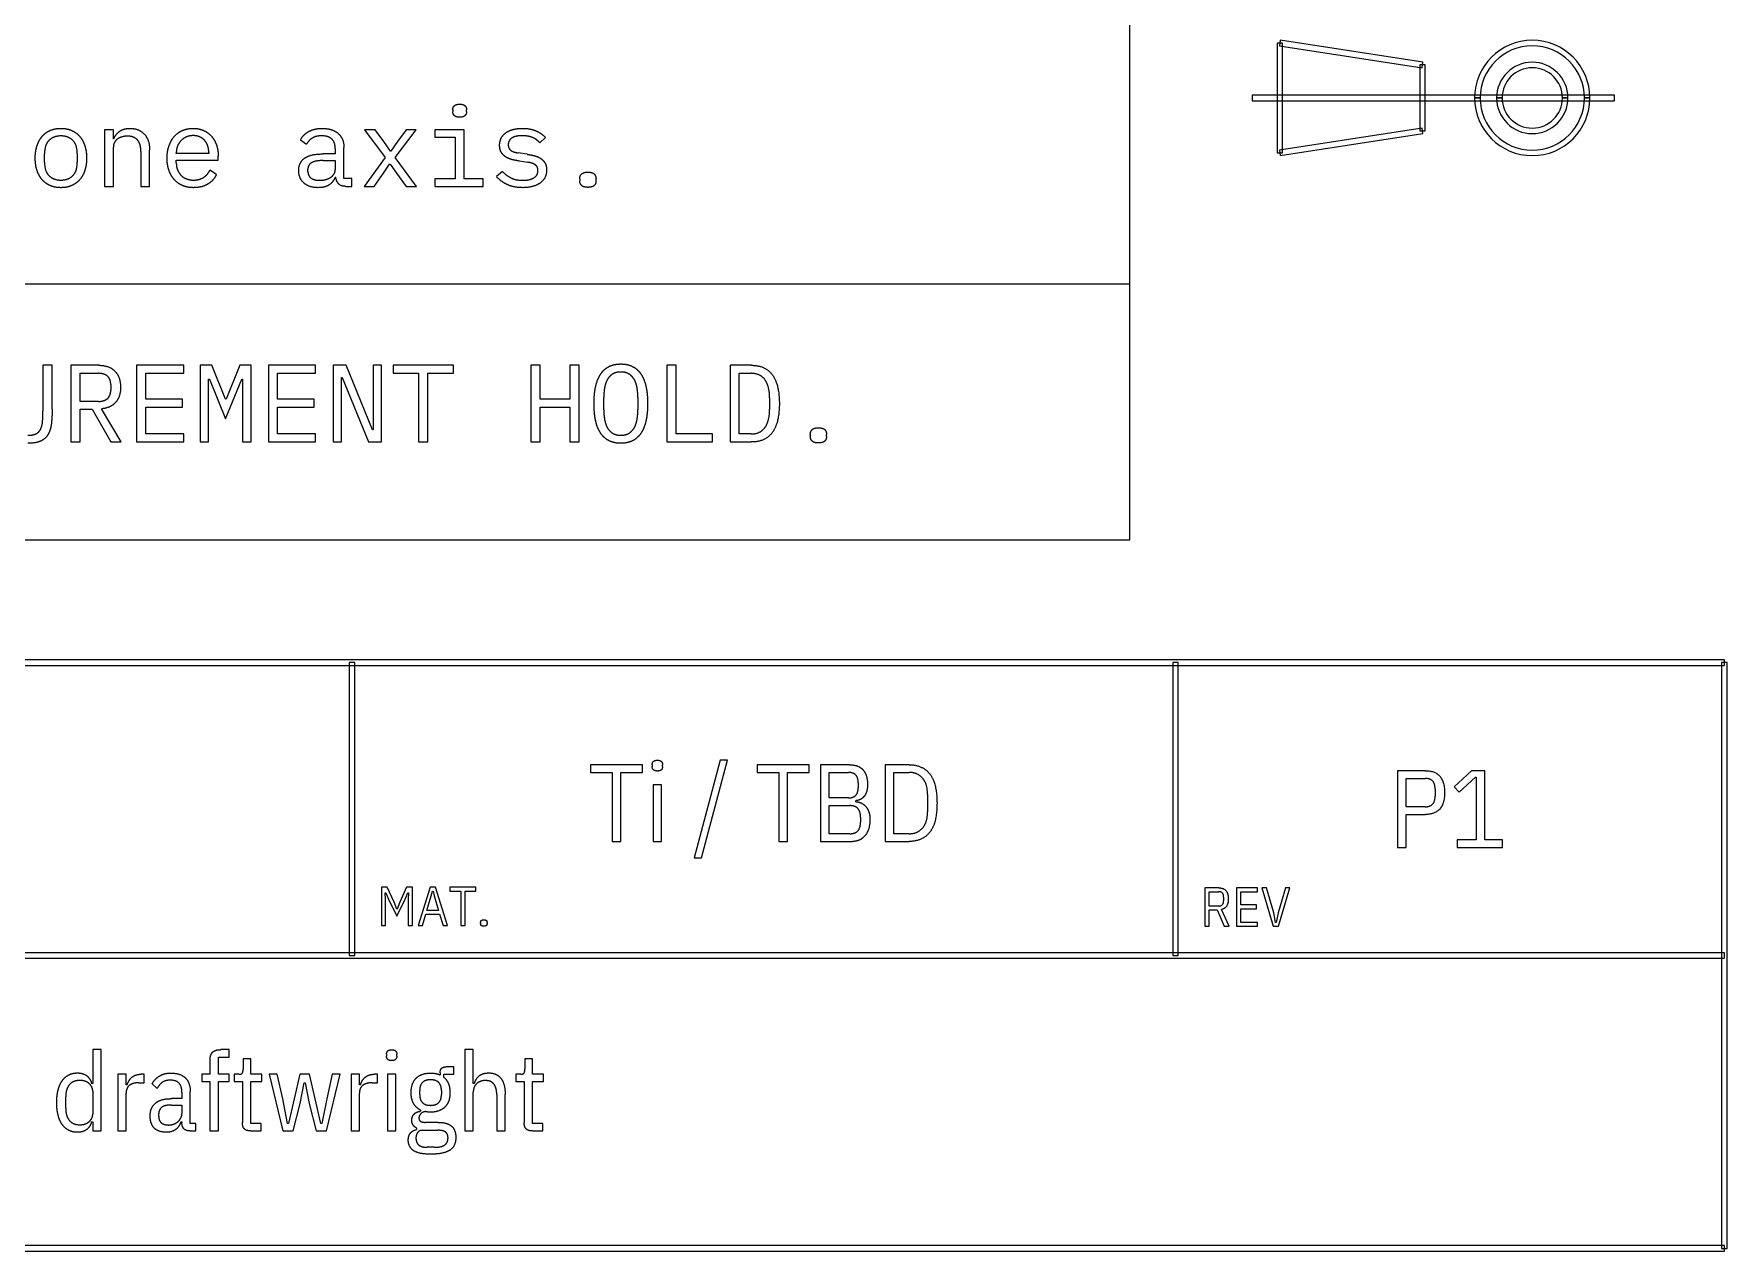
# Model space of a CAD drawing. Header units: millimetres. Extents: x 25 to 584, y 11 to 410.
# Drawn here: x 536.8 to 583.08, y 10.93 to 44.17 of the extents above; entities that cross this region are included whole.
import ezdxf

# ---------------------------------------------------------------- set-up
doc = ezdxf.new("R2010")
doc.units = ezdxf.units.MM
doc.layers.add('dims', color=7, linetype='Continuous', lineweight=5)

msp = doc.modelspace()

# ---------------------------------------------------------------- linework, layer by layer
at = {"layer": 'dims'}
for p, q in [((566.75, 30.35), (566.75, 135.35)), ((570.861, 43.999), (570.839, 43.851)), ((574.761, 43.399), (570.861, 43.999)), ((570.775, 43.925), (570.775, 40.925)), ((570.925, 43.925), (570.775, 43.925)), ((570.839, 43.851), (574.739, 43.251)), ((570.925, 40.925), (570.925, 43.925)), ((574.675, 43.325), (574.675, 41.525)), ((574.825, 43.325), (574.675, 43.325)), ((574.739, 43.251), (574.761, 43.399)), ((574.825, 41.525), (574.825, 43.325)), ((580, 42.5), (570.1, 42.5)), ((570.1, 42.5), (570.1, 42.35)), ((570.1, 42.35), (580, 42.35)), ((576.175, 42.425), (576.325, 42.425)), ((576.325, 42.425), (576.175, 42.425)), ((576.775, 42.425), (576.925, 42.425)), ((576.925, 42.425), (576.775, 42.425)), ((578.575, 42.425), (578.725, 42.425)), ((578.725, 42.425), (578.575, 42.425)), ((579.175, 42.425), (579.325, 42.425)), ((579.325, 42.425), (579.175, 42.425)), ((580, 42.35), (580, 42.5)), ((548.251, 42.101), (548.251, 42.053)), ((548.629, 42.053), (548.629, 42.101)), ((538.739, 41.558), (538.739, 40.01)), ((538.979, 41.558), (538.739, 41.558)), ((538.979, 41.306), (538.979, 41.558)), ((538.99, 41.306), (538.979, 41.306)), ((544.094, 41.282), (544.255, 41.162)), ((545.842, 41.558), (546.404, 40.796)), ((546.13, 41.558), (545.842, 41.558)), ((546.364, 41.231), (546.13, 41.558)), ((546.55, 40.973), (546.364, 41.231)), ((546.742, 41.231), (546.562, 40.973)), ((546.682, 40.799), (547.249, 41.558)), ((546.974, 41.558), (546.742, 41.231)), ((547.249, 41.558), (546.974, 41.558)), ((547.762, 41.558), (547.762, 41.354)), ((548.56, 41.558), (547.762, 41.558)), ((547.762, 41.354), (548.32, 41.354)), ((548.32, 41.354), (548.32, 40.214)), ((548.56, 40.214), (548.56, 41.558)), ((550.63, 41.198), (550.786, 41.345)), ((574.739, 41.599), (570.839, 40.999)), ((570.861, 40.851), (574.761, 41.451)), ((574.675, 41.525), (574.825, 41.525)), ((574.761, 41.451), (574.739, 41.599)), ((537.097, 40.673), (537.097, 40.895)), ((537.991, 40.895), (537.991, 40.673)), ((538.979, 40.01), (538.979, 41.084)), ((539.729, 40.961), (539.729, 40.01)), ((539.969, 40.01), (539.969, 41.003)), ((540.697, 40.904), (540.697, 40.925)), ((541.585, 40.904), (540.697, 40.904)), ((540.697, 40.724), (541.844, 40.724)), ((540.697, 40.652), (540.697, 40.724)), ((541.585, 40.937), (541.585, 40.904)), ((541.844, 40.724), (541.844, 40.838)), ((545.039, 40.895), (544.709, 40.895)), ((545.039, 41.048), (545.039, 40.895)), ((545.279, 40.22), (545.279, 41.072)), ((546.404, 40.796), (545.827, 40.01)), ((546.562, 40.973), (546.55, 40.973)), ((547.264, 40.01), (546.682, 40.799)), ((550.285, 40.886), (550.042, 40.922)), ((570.775, 40.925), (570.925, 40.925)), ((570.839, 40.999), (570.861, 40.851)), ((541.792, 40.331), (541.615, 40.451)), ((544.294, 40.418), (544.294, 40.481)), ((544.709, 40.715), (545.039, 40.715)), ((545.039, 40.715), (545.039, 40.46)), ((545.039, 40.262), (545.054, 40.262)), ((546.104, 40.01), (546.355, 40.373)), ((546.355, 40.373), (546.526, 40.619)), ((546.526, 40.619), (546.539, 40.619)), ((546.539, 40.619), (546.715, 40.373)), ((546.715, 40.373), (546.976, 40.01)), ((549.607, 40.418), (549.445, 40.277)), ((550.064, 40.703), (550.306, 40.667)), ((538.739, 40.01), (538.979, 40.01)), ((539.729, 40.01), (539.969, 40.01)), ((545.494, 40.22), (545.279, 40.22)), ((545.329, 40.01), (545.494, 40.01)), ((545.494, 40.01), (545.494, 40.22)), ((545.827, 40.01), (546.104, 40.01)), ((546.976, 40.01), (547.264, 40.01)), ((547.762, 40.214), (547.762, 40.01)), ((548.32, 40.214), (547.762, 40.214)), ((547.762, 40.01), (549.082, 40.01)), ((549.082, 40.214), (548.56, 40.214)), ((549.082, 40.01), (549.082, 40.214)), ((551.722, 40.217), (551.722, 40.163)), ((552.166, 40.163), (552.166, 40.217)), ((432.22, 37.35), (566.75, 37.35)), ((537.052, 35.122), (537.052, 33.865)), ((537.304, 35.122), (537.052, 35.122)), ((537.304, 33.925), (537.304, 35.122)), ((537.814, 35.122), (537.814, 33.028)), ((538.576, 35.122), (537.814, 35.122)), ((538.066, 34.903), (538.57, 34.903)), ((538.066, 34.135), (538.066, 34.903)), ((539.614, 35.122), (539.614, 33.028)), ((540.904, 35.122), (539.614, 35.122)), ((539.866, 34.903), (540.904, 34.903)), ((539.866, 34.198), (539.866, 34.903)), ((540.904, 34.903), (540.904, 35.122)), ((541.349, 35.122), (541.349, 33.028)), ((541.672, 35.122), (541.349, 35.122)), ((541.579, 34.741), (541.604, 34.741)), ((541.579, 34.078), (541.579, 34.741)), ((541.604, 34.741), (542.044, 33.664)), ((542.041, 34.198), (541.672, 35.122)), ((542.044, 33.664), (542.485, 34.741)), ((542.429, 35.122), (542.059, 34.198)), ((542.74, 35.122), (542.429, 35.122)), ((542.485, 34.741), (542.509, 34.741)), ((542.509, 34.741), (542.509, 34.078)), ((542.74, 33.028), (542.74, 35.122)), ((543.214, 35.122), (543.214, 33.028)), ((544.504, 35.122), (543.214, 35.122)), ((543.466, 34.903), (544.504, 34.903)), ((543.466, 34.198), (543.466, 34.903)), ((544.504, 34.903), (544.504, 35.122)), ((544.984, 35.122), (544.984, 33.028)), ((545.341, 35.122), (544.984, 35.122)), ((545.212, 34.792), (545.234, 34.792)), ((545.212, 33.028), (545.212, 34.792)), ((545.234, 34.792), (545.947, 33.028)), ((546.055, 33.358), (545.341, 35.122)), ((546.076, 35.122), (546.076, 33.358)), ((546.304, 35.122), (546.076, 35.122)), ((546.304, 33.028), (546.304, 35.122)), ((546.619, 35.122), (546.619, 34.903)), ((548.269, 35.122), (546.619, 35.122)), ((546.619, 34.903), (547.319, 34.903)), ((547.319, 34.903), (547.319, 33.028)), ((547.57, 34.903), (548.269, 34.903)), ((547.57, 33.028), (547.57, 34.903)), ((548.269, 34.903), (548.269, 35.122)), ((550.384, 35.122), (550.384, 33.028)), ((550.636, 35.122), (550.384, 35.122)), ((550.636, 34.198), (550.636, 35.122)), ((551.452, 35.122), (551.452, 34.198)), ((551.704, 35.122), (551.452, 35.122)), ((551.704, 33.028), (551.704, 35.122)), ((554.104, 35.122), (554.104, 33.028)), ((554.356, 35.122), (554.104, 35.122)), ((554.356, 33.247), (554.356, 35.122)), ((555.829, 35.122), (555.829, 33.028)), ((556.414, 35.122), (555.829, 35.122)), ((556.081, 34.903), (556.402, 34.903)), ((556.081, 33.247), (556.081, 34.903)), ((538.906, 34.597), (538.906, 34.441)), ((552.379, 33.904), (552.379, 34.246)), ((553.309, 34.246), (553.309, 33.904)), ((538.57, 34.135), (538.066, 34.135)), ((538.066, 33.028), (538.066, 33.922)), ((538.066, 33.922), (538.399, 33.922)), ((538.399, 33.922), (538.909, 33.028)), ((539.191, 33.028), (538.657, 33.934)), ((540.869, 34.198), (539.866, 34.198)), ((539.866, 33.979), (540.869, 33.979)), ((539.866, 33.247), (539.866, 33.979)), ((540.869, 33.979), (540.869, 34.198)), ((541.579, 33.028), (541.579, 34.078)), ((542.059, 34.198), (542.041, 34.198)), ((542.509, 34.078), (542.509, 33.028)), ((544.469, 34.198), (543.466, 34.198)), ((543.466, 33.979), (544.469, 33.979)), ((543.466, 33.247), (543.466, 33.979)), ((544.469, 33.979), (544.469, 34.198)), ((551.452, 34.198), (550.636, 34.198)), ((550.636, 33.979), (551.452, 33.979)), ((550.636, 33.028), (550.636, 33.979)), ((551.452, 33.979), (551.452, 33.028)), ((556.909, 34.237), (556.909, 33.913)), ((546.076, 33.358), (546.055, 33.358)), ((537.814, 33.028), (538.066, 33.028)), ((538.909, 33.028), (539.191, 33.028)), ((539.614, 33.028), (540.904, 33.028)), ((540.904, 33.247), (539.866, 33.247)), ((540.904, 33.028), (540.904, 33.247)), ((541.349, 33.028), (541.579, 33.028)), ((542.509, 33.028), (542.74, 33.028)), ((543.214, 33.028), (544.504, 33.028)), ((544.504, 33.247), (543.466, 33.247)), ((544.504, 33.028), (544.504, 33.247)), ((544.984, 33.028), (545.212, 33.028)), ((545.947, 33.028), (546.304, 33.028)), ((547.319, 33.028), (547.57, 33.028)), ((550.384, 33.028), (550.636, 33.028)), ((551.452, 33.028), (551.704, 33.028)), ((554.104, 33.028), (555.349, 33.028)), ((555.349, 33.247), (554.356, 33.247)), ((555.349, 33.028), (555.349, 33.247)), ((555.829, 33.028), (556.414, 33.028)), ((556.402, 33.247), (556.081, 33.247)), ((558.022, 33.235), (558.022, 33.181)), ((558.466, 33.181), (558.466, 33.235)), ((432.22, 30.35), (566.75, 30.35)), ((583, 27.075), (433, 27.075)), ((433, 26.925), (583, 26.925)), ((545.425, 27), (545.425, 19)), ((545.575, 27), (545.425, 27)), ((545.575, 19), (545.575, 27)), ((567.925, 27), (567.925, 19)), ((568.075, 27), (567.925, 27)), ((568.075, 19), (568.075, 27)), ((582.925, 27), (582.925, 11)), ((583.075, 27), (582.925, 27)), ((583, 26.925), (583, 27.075)), ((583.075, 11), (583.075, 27)), ((552.016, 24.211), (552.016, 24.001)), ((553.438, 24.211), (552.016, 24.211)), ((553.438, 24.001), (553.438, 24.211)), ((553.702, 24.211), (553.702, 24.162)), ((553.984, 24.162), (553.984, 24.211)), ((555.556, 24.336), (554.845, 21.664)), ((555.046, 21.664), (555.757, 24.336)), ((555.757, 24.336), (555.556, 24.336)), ((556.567, 24.211), (556.567, 24.001)), ((557.989, 24.211), (556.567, 24.211)), ((557.989, 24.001), (557.989, 24.211)), ((558.301, 24.211), (558.301, 22.116)), ((559.093, 24.211), (558.301, 24.211)), ((560.068, 24.211), (560.068, 22.116)), ((560.725, 24.211), (560.068, 24.211)), ((552.016, 24.001), (552.607, 24.001)), ((552.607, 24.001), (552.607, 22.116)), ((552.847, 24.001), (553.438, 24.001)), ((552.847, 22.116), (552.847, 24.001)), ((553.729, 23.664), (553.729, 22.116)), ((553.957, 23.664), (553.729, 23.664)), ((553.957, 22.116), (553.957, 23.664)), ((556.567, 24.001), (557.158, 24.001)), ((557.158, 24.001), (557.158, 22.116)), ((557.398, 24.001), (557.989, 24.001)), ((557.398, 22.116), (557.398, 24.001)), ((558.541, 23.304), (558.541, 24.001)), ((558.541, 24.001), (559.063, 24.001)), ((559.33, 23.721), (559.33, 23.584)), ((560.308, 24.001), (560.725, 24.001)), ((560.308, 22.326), (560.308, 24.001)), ((574.063, 24.047), (574.063, 21.953)), ((574.834, 24.047), (574.063, 24.047)), ((574.303, 23.063), (574.303, 23.837)), ((574.303, 23.837), (574.828, 23.837)), ((576.094, 24.047), (575.62, 23.606)), ((575.62, 23.606), (575.755, 23.459)), ((575.755, 23.459), (576.199, 23.87)), ((576.457, 24.047), (576.094, 24.047)), ((576.199, 23.87), (576.217, 23.87)), ((576.217, 23.87), (576.217, 22.163)), ((576.457, 22.163), (576.457, 24.047)), ((559.063, 23.304), (558.541, 23.304)), ((559.264, 23.199), (559.264, 23.229)), ((561.226, 23.397), (561.226, 22.929)), ((575.095, 23.549), (575.095, 23.351)), ((558.541, 22.326), (558.541, 23.094)), ((558.541, 23.094), (559.102, 23.094)), ((559.393, 22.779), (559.393, 22.641)), ((574.828, 23.063), (574.303, 23.063)), ((574.303, 22.853), (574.834, 22.853)), ((574.303, 21.953), (574.303, 22.853)), ((559.102, 22.326), (558.541, 22.326)), ((560.725, 22.326), (560.308, 22.326)), ((552.607, 22.116), (552.847, 22.116)), ((553.729, 22.116), (553.957, 22.116)), ((557.158, 22.116), (557.398, 22.116)), ((558.301, 22.116), (559.174, 22.116)), ((560.068, 22.116), (560.725, 22.116)), ((574.063, 21.953), (574.303, 21.953)), ((575.695, 22.163), (575.695, 21.953)), ((576.217, 22.163), (575.695, 22.163)), ((575.695, 21.953), (576.937, 21.953)), ((576.937, 22.163), (576.457, 22.163)), ((576.937, 21.953), (576.937, 22.163)), ((554.845, 21.664), (555.046, 21.664)), ((546.3, 20.865), (546.3, 19.818)), ((546.459, 20.865), (546.3, 20.865)), ((546.648, 20.458), (546.459, 20.865)), ((546.99, 20.865), (546.801, 20.458)), ((547.149, 20.865), (546.99, 20.865)), ((547.149, 19.818), (547.149, 20.865)), ((547.631, 20.865), (547.304, 19.818)), ((547.781, 20.865), (547.631, 20.865)), ((548.109, 19.818), (547.781, 20.865)), ((548.172, 20.865), (548.172, 20.76)), ((548.883, 20.865), (548.172, 20.865)), ((548.883, 20.76), (548.883, 20.865)), ((568.8, 20.847), (568.8, 19.8)), ((569.185, 20.847), (568.8, 20.847)), ((569.667, 20.847), (569.667, 19.8)), ((570.246, 20.847), (569.667, 20.847)), ((570.246, 20.742), (570.246, 20.847)), ((570.36, 20.847), (570.668, 19.8)), ((570.486, 20.847), (570.36, 20.847)), ((570.684, 20.17), (570.486, 20.847)), ((571.004, 20.847), (570.804, 20.17)), ((570.818, 19.8), (571.126, 20.847)), ((571.126, 20.847), (571.004, 20.847)), ((546.407, 20.713), (546.422, 20.713)), ((546.417, 20.536), (546.407, 20.713)), ((546.417, 19.818), (546.417, 20.536)), ((546.422, 20.713), (546.5, 20.536)), ((546.5, 20.536), (546.725, 20.074)), ((546.719, 20.265), (546.648, 20.458)), ((546.725, 20.074), (546.95, 20.536)), ((546.801, 20.458), (546.731, 20.265)), ((546.95, 20.536), (547.028, 20.716)), ((547.028, 20.716), (547.043, 20.716)), ((547.043, 20.716), (547.032, 20.536)), ((547.032, 20.536), (547.032, 19.818)), ((547.545, 20.23), (547.664, 20.628)), ((547.664, 20.628), (547.697, 20.758)), ((547.697, 20.758), (547.712, 20.758)), ((547.712, 20.758), (547.745, 20.628)), ((547.745, 20.628), (547.866, 20.23)), ((548.172, 20.76), (548.468, 20.76)), ((548.468, 20.76), (548.468, 19.818)), ((548.587, 20.76), (548.883, 20.76)), ((548.587, 19.818), (548.587, 20.76)), ((568.92, 20.742), (569.183, 20.742)), ((568.92, 20.352), (568.92, 20.742)), ((569.316, 20.598), (569.316, 20.496)), ((569.787, 20.742), (570.246, 20.742)), ((569.787, 20.382), (569.787, 20.742)), ((570.218, 20.382), (569.787, 20.382)), ((570.218, 20.277), (570.218, 20.382)), ((546.731, 20.265), (546.719, 20.265)), ((547.424, 19.818), (547.517, 20.131)), ((547.517, 20.131), (547.893, 20.131)), ((547.866, 20.23), (547.545, 20.23)), ((547.893, 20.131), (547.986, 19.818)), ((549.012, 19.9), (549.012, 19.876)), ((549.189, 19.876), (549.189, 19.9)), ((569.183, 20.352), (568.92, 20.352)), ((568.92, 19.8), (568.92, 20.25)), ((568.92, 20.25), (569.139, 20.25)), ((569.139, 20.25), (569.335, 19.8)), ((569.47, 19.8), (569.259, 20.258)), ((569.787, 20.277), (570.218, 20.277)), ((569.787, 19.905), (569.787, 20.277)), ((570.246, 19.905), (569.787, 19.905)), ((570.246, 19.8), (570.246, 19.905)), ((570.736, 19.905), (570.684, 20.17)), ((570.751, 19.905), (570.736, 19.905)), ((570.804, 20.17), (570.751, 19.905)), ((546.3, 19.818), (546.417, 19.818)), ((547.032, 19.818), (547.149, 19.818)), ((547.304, 19.818), (547.424, 19.818)), ((547.986, 19.818), (548.109, 19.818)), ((548.468, 19.818), (548.587, 19.818)), ((568.8, 19.8), (568.92, 19.8)), ((569.335, 19.8), (569.47, 19.8)), ((569.667, 19.8), (570.246, 19.8)), ((570.668, 19.8), (570.818, 19.8)), ((583, 19.075), (433, 19.075)), ((545.425, 19), (545.575, 19)), ((567.925, 19), (568.075, 19)), ((583, 18.925), (583, 19.075)), ((433, 18.925), (583, 18.925)), ((538.414, 16.428), (538.414, 15.504)), ((538.642, 16.428), (538.414, 16.428)), ((538.642, 14.208), (538.642, 16.428)), ((541.846, 16.227), (542.143, 16.227)), ((541.846, 15.756), (541.846, 16.227)), ((542.143, 16.428), (541.912, 16.428)), ((542.143, 16.227), (542.143, 16.428)), ((546.442, 16.302), (546.442, 16.254)), ((546.724, 16.254), (546.724, 16.302)), ((548.584, 16.428), (548.584, 14.208)), ((548.812, 16.428), (548.584, 16.428)), ((548.812, 15.504), (548.812, 16.428)), ((539.098, 15.756), (539.098, 14.208)), ((539.326, 15.756), (539.098, 15.756)), ((539.326, 15.468), (539.326, 15.756)), ((539.821, 15.756), (539.737, 15.756)), ((539.821, 15.525), (539.821, 15.756)), ((541.393, 15.756), (541.393, 15.555)), ((541.618, 15.756), (541.393, 15.756)), ((541.618, 16.134), (541.618, 15.756)), ((542.143, 15.756), (541.846, 15.756)), ((542.143, 15.555), (542.143, 15.756)), ((542.275, 15.756), (542.275, 15.555)), ((542.41, 15.756), (542.275, 15.756)), ((542.524, 16.182), (542.524, 15.894)), ((542.731, 16.182), (542.524, 16.182)), ((542.731, 15.756), (542.731, 16.182)), ((543.031, 15.756), (542.731, 15.756)), ((543.031, 15.555), (543.031, 15.756)), ((543.232, 15.756), (543.604, 14.208)), ((543.454, 15.756), (543.232, 15.756)), ((543.604, 15.084), (543.454, 15.756)), ((544.075, 15.756), (543.919, 15.084)), ((544.339, 15.756), (544.075, 15.756)), ((544.495, 15.084), (544.339, 15.756)), ((544.804, 14.208), (545.176, 15.756)), ((544.96, 15.756), (544.81, 15.084)), ((545.176, 15.756), (544.96, 15.756)), ((545.473, 15.756), (545.473, 14.208)), ((545.701, 15.756), (545.473, 15.756)), ((545.701, 15.468), (545.701, 15.756)), ((546.196, 15.756), (546.112, 15.756)), ((546.196, 15.525), (546.196, 15.756)), ((546.469, 15.756), (546.469, 14.208)), ((546.697, 15.756), (546.469, 15.756)), ((546.697, 14.208), (546.697, 15.756)), ((547.906, 15.792), (547.906, 15.738)), ((548.011, 15.756), (548.278, 15.756)), ((548.011, 15.672), (548.011, 15.756)), ((548.278, 15.957), (548.071, 15.957)), ((548.278, 15.756), (548.278, 15.957)), ((549.973, 15.756), (549.973, 15.555)), ((550.108, 15.756), (549.973, 15.756)), ((550.222, 16.182), (550.222, 15.894)), ((550.429, 16.182), (550.222, 16.182)), ((550.429, 15.756), (550.429, 16.182)), ((550.729, 15.756), (550.429, 15.756)), ((550.729, 15.555), (550.729, 15.756)), ((538.414, 15.504), (538.384, 15.504)), ((538.414, 15.294), (538.414, 14.67)), ((539.356, 15.468), (539.326, 15.468)), ((539.671, 15.525), (539.821, 15.525)), ((540.037, 15.492), (540.172, 15.366)), ((541.078, 14.409), (541.078, 15.285)), ((541.393, 15.555), (541.618, 15.555)), ((541.618, 15.555), (541.618, 14.208)), ((541.846, 15.555), (542.143, 15.555)), ((541.846, 14.208), (541.846, 15.555)), ((542.275, 15.555), (542.503, 15.555)), ((542.503, 15.555), (542.503, 14.442)), ((542.731, 15.555), (543.031, 15.555)), ((542.731, 14.409), (542.731, 15.555)), ((544.081, 14.958), (544.192, 15.525)), ((544.192, 15.525), (544.222, 15.525)), ((544.222, 15.525), (544.327, 14.958)), ((545.731, 15.468), (545.701, 15.468)), ((546.046, 15.525), (546.196, 15.525)), ((547.348, 15.201), (547.348, 15.312)), ((547.942, 15.312), (547.942, 15.201)), ((548.842, 15.504), (548.812, 15.504)), ((549.973, 15.555), (550.201, 15.555)), ((550.201, 15.555), (550.201, 14.442)), ((550.429, 15.555), (550.729, 15.555)), ((550.429, 14.409), (550.429, 15.555)), ((537.676, 14.826), (537.676, 15.138)), ((539.326, 14.208), (539.326, 15.237)), ((540.565, 14.916), (540.85, 14.916)), ((540.85, 15.09), (540.571, 15.09)), ((540.85, 15.261), (540.85, 15.09)), ((540.85, 14.916), (540.85, 14.682)), ((543.736, 14.409), (543.604, 15.084)), ((543.919, 15.084), (543.766, 14.409)), ((543.892, 14.208), (544.081, 14.958)), ((544.327, 14.958), (544.516, 14.208)), ((544.648, 14.409), (544.495, 15.084)), ((544.81, 15.084), (544.678, 14.409)), ((545.701, 14.208), (545.701, 15.237)), ((548.812, 14.208), (548.812, 15.264)), ((549.454, 15.201), (549.454, 14.208)), ((549.682, 14.208), (549.682, 15.216)), ((538.384, 14.46), (538.414, 14.46)), ((538.414, 14.46), (538.414, 14.208)), ((540.22, 14.598), (540.22, 14.682)), ((540.82, 14.46), (540.85, 14.46)), ((540.85, 14.46), (540.85, 14.43)), ((541.234, 14.409), (541.078, 14.409)), ((541.234, 14.208), (541.234, 14.409)), ((543.016, 14.409), (542.731, 14.409)), ((543.016, 14.208), (543.016, 14.409)), ((543.766, 14.409), (543.736, 14.409)), ((544.678, 14.409), (544.648, 14.409)), ((547.369, 14.778), (547.369, 14.745)), ((547.846, 14.442), (547.507, 14.442)), ((550.714, 14.409), (550.429, 14.409)), ((550.714, 14.208), (550.714, 14.409)), ((538.414, 14.208), (538.642, 14.208)), ((539.098, 14.208), (539.326, 14.208)), ((541.072, 14.208), (541.234, 14.208)), ((541.618, 14.208), (541.846, 14.208)), ((542.737, 14.208), (543.016, 14.208)), ((543.604, 14.208), (543.892, 14.208)), ((544.516, 14.208), (544.804, 14.208)), ((545.473, 14.208), (545.701, 14.208)), ((546.469, 14.208), (546.697, 14.208)), ((547.261, 14.286), (547.261, 14.244)), ((547.372, 14.226), (547.843, 14.226)), ((548.584, 14.208), (548.812, 14.208)), ((549.454, 14.208), (549.682, 14.208)), ((550.435, 14.208), (550.714, 14.208)), ((547.747, 13.761), (547.549, 13.761)), ((583, 11.075), (433, 11.075)), ((433, 10.925), (583, 10.925)), ((582.925, 11), (583.075, 11)), ((583, 10.925), (583, 11.075))]:
    msp.add_line(p, q, dxfattribs=at)
for radius, start, end in [(1.575, 0, 180), (1.425, 0, 180), (0.975, 0, 180), (0.825, 0, 180), (1.575, 180, 360), (1.425, 180, 360), (0.975, 180, 360), (0.825, 180, 360)]:
    msp.add_arc((577.75, 42.425), radius, start, end, dxfattribs=at)
for points in [[(548.251, 42.101), (548.251, 42.167), (548.293, 42.211)], [(548.293, 42.211), (548.335, 42.254), (548.44, 42.254)], [(548.44, 42.254), (548.545, 42.254), (548.587, 42.211)], [(548.587, 42.211), (548.629, 42.167), (548.629, 42.101)], [(548.293, 41.944), (548.251, 41.987), (548.251, 42.053)], [(548.44, 41.9), (548.335, 41.9), (548.293, 41.944)], [(548.587, 41.944), (548.545, 41.9), (548.44, 41.9)], [(548.629, 42.053), (548.629, 41.987), (548.587, 41.944)], [(536.89, 41.117), (536.939, 41.267), (537.03, 41.374)], [(537.03, 41.374), (537.121, 41.48), (537.252, 41.537)], [(537.22, 41.267), (537.097, 41.147), (537.097, 40.895)], [(537.544, 41.387), (537.344, 41.387), (537.22, 41.267)], [(537.252, 41.537), (537.382, 41.594), (537.544, 41.594)], [(537.544, 41.594), (537.706, 41.594), (537.837, 41.537)], [(537.868, 41.267), (537.745, 41.387), (537.544, 41.387)], [(537.837, 41.537), (537.967, 41.48), (538.059, 41.374)], [(537.991, 40.895), (537.991, 41.147), (537.868, 41.267)], [(538.059, 41.374), (538.15, 41.267), (538.198, 41.117)], [(539.011, 41.216), (538.979, 41.159), (538.979, 41.084)], [(538.99, 41.306), (539.014, 41.363), (539.05, 41.415)], [(539.098, 41.309), (539.044, 41.273), (539.011, 41.216)], [(539.05, 41.415), (539.086, 41.468), (539.139, 41.507)], [(539.221, 41.363), (539.152, 41.345), (539.098, 41.309)], [(539.139, 41.507), (539.191, 41.546), (539.263, 41.57)], [(539.362, 41.381), (539.29, 41.381), (539.221, 41.363)], [(539.263, 41.57), (539.335, 41.594), (539.431, 41.594)], [(539.635, 41.278), (539.542, 41.381), (539.362, 41.381)], [(539.431, 41.594), (539.674, 41.594), (539.821, 41.44)], [(539.729, 40.961), (539.729, 41.174), (539.635, 41.278)], [(539.821, 41.44), (539.969, 41.285), (539.969, 41.003)], [(540.498, 41.117), (540.55, 41.267), (540.643, 41.374)], [(540.643, 41.374), (540.736, 41.48), (540.867, 41.537)], [(540.828, 41.261), (540.766, 41.198), (540.732, 41.113)], [(540.973, 41.36), (540.889, 41.324), (540.828, 41.261)], [(540.867, 41.537), (540.997, 41.594), (541.156, 41.594)], [(541.156, 41.396), (541.057, 41.396), (540.973, 41.36)], [(541.156, 41.594), (541.312, 41.594), (541.44, 41.537)], [(541.332, 41.363), (541.252, 41.396), (541.156, 41.396)], [(541.467, 41.269), (541.411, 41.33), (541.332, 41.363)], [(541.44, 41.537), (541.567, 41.48), (541.657, 41.38)], [(541.554, 41.123), (541.522, 41.207), (541.467, 41.269)], [(541.657, 41.38), (541.747, 41.279), (541.795, 41.141)], [(544.094, 41.282), (544.124, 41.342), (544.174, 41.399)], [(544.174, 41.399), (544.225, 41.456), (544.3, 41.499)], [(544.414, 41.329), (544.315, 41.267), (544.255, 41.162)], [(544.3, 41.499), (544.375, 41.543), (544.471, 41.569)], [(544.669, 41.39), (544.514, 41.39), (544.414, 41.329)], [(544.471, 41.569), (544.567, 41.594), (544.684, 41.594)], [(544.942, 41.305), (544.846, 41.39), (544.669, 41.39)], [(544.684, 41.594), (544.957, 41.594), (545.118, 41.456)], [(545.039, 41.048), (545.039, 41.219), (544.942, 41.305)], [(545.118, 41.456), (545.279, 41.318), (545.279, 41.072)], [(549.532, 41.132), (549.532, 41.249), (549.579, 41.335)], [(549.579, 41.335), (549.625, 41.42), (549.709, 41.479)], [(549.709, 41.479), (549.794, 41.537), (549.907, 41.566)], [(549.867, 41.33), (549.769, 41.267), (549.769, 41.147)], [(550.147, 41.393), (549.964, 41.393), (549.867, 41.33)], [(549.907, 41.566), (550.021, 41.594), (550.156, 41.594)], [(550.327, 41.375), (550.249, 41.393), (550.147, 41.393)], [(550.156, 41.594), (550.366, 41.594), (550.521, 41.528)], [(550.464, 41.329), (550.405, 41.357), (550.327, 41.375)], [(550.563, 41.265), (550.522, 41.3), (550.464, 41.329)], [(550.521, 41.528), (550.675, 41.462), (550.786, 41.345)], [(550.63, 41.198), (550.604, 41.231), (550.563, 41.265)], [(536.842, 40.784), (536.842, 40.967), (536.89, 41.117)], [(536.89, 40.449), (536.842, 40.598), (536.842, 40.784)], [(538.198, 41.117), (538.246, 40.967), (538.246, 40.784)], [(538.246, 40.784), (538.246, 40.598), (538.198, 40.449)], [(540.445, 40.781), (540.445, 40.967), (540.498, 41.117)], [(540.496, 40.449), (540.445, 40.598), (540.445, 40.781)], [(540.732, 41.113), (540.697, 41.027), (540.697, 40.925)], [(541.585, 40.937), (541.585, 41.039), (541.554, 41.123)], [(541.795, 41.141), (541.844, 41.003), (541.844, 40.838)], [(544.042, 40.445), (544.042, 40.661), (544.2, 40.778)], [(544.2, 40.778), (544.357, 40.895), (544.709, 40.895)], [(549.585, 40.928), (549.532, 41.006), (549.532, 41.132)], [(549.715, 40.804), (549.637, 40.85), (549.585, 40.928)], [(549.888, 40.736), (549.794, 40.757), (549.715, 40.804)], [(549.769, 41.147), (549.769, 41.087), (549.792, 41.046)], [(549.792, 41.046), (549.814, 41.006), (549.853, 40.982)], [(549.853, 40.982), (549.892, 40.958), (549.942, 40.944)], [(550.064, 40.703), (549.982, 40.715), (549.888, 40.736)], [(549.942, 40.944), (549.991, 40.931), (550.042, 40.922)], [(550.285, 40.886), (550.369, 40.874), (550.462, 40.853)], [(550.462, 40.853), (550.555, 40.832), (550.633, 40.786)], [(550.633, 40.786), (550.711, 40.739), (550.764, 40.661)], [(537.03, 40.194), (536.939, 40.301), (536.89, 40.449)], [(537.097, 40.673), (537.097, 40.421), (537.22, 40.301)], [(537.22, 40.301), (537.344, 40.181), (537.544, 40.181)], [(537.544, 40.181), (537.745, 40.181), (537.868, 40.301)], [(537.868, 40.301), (537.991, 40.421), (537.991, 40.673)], [(538.198, 40.449), (538.15, 40.301), (538.059, 40.194)], [(540.642, 40.194), (540.547, 40.301), (540.496, 40.449)], [(540.697, 40.652), (540.697, 40.55), (540.73, 40.463)], [(540.73, 40.463), (540.764, 40.376), (540.825, 40.313)], [(540.825, 40.313), (540.886, 40.25), (540.975, 40.215)], [(541.441, 40.253), (541.555, 40.325), (541.615, 40.451)], [(541.792, 40.331), (541.724, 40.175), (541.563, 40.075)], [(544.186, 40.1), (544.042, 40.226), (544.042, 40.445)], [(544.393, 40.655), (544.294, 40.595), (544.294, 40.481)], [(544.294, 40.418), (544.294, 40.298), (544.38, 40.236)], [(544.709, 40.715), (544.492, 40.715), (544.393, 40.655)], [(544.785, 40.198), (544.861, 40.22), (544.918, 40.258)], [(545.039, 40.262), (544.987, 40.127), (544.875, 40.051)], [(544.918, 40.258), (544.975, 40.295), (545.007, 40.348)], [(545.007, 40.348), (545.039, 40.4), (545.039, 40.46)], [(545.129, 40.082), (545.069, 40.154), (545.054, 40.262)], [(549.744, 40.057), (549.569, 40.139), (549.445, 40.277)], [(549.607, 40.418), (549.719, 40.301), (549.85, 40.238)], [(550.408, 40.644), (550.36, 40.658), (550.306, 40.667)], [(550.495, 40.607), (550.456, 40.631), (550.408, 40.644)], [(550.464, 40.24), (550.579, 40.304), (550.579, 40.442)], [(550.557, 40.543), (550.534, 40.583), (550.495, 40.607)], [(550.579, 40.442), (550.579, 40.502), (550.557, 40.543)], [(550.816, 40.457), (550.816, 40.226), (550.638, 40.1)], [(550.764, 40.661), (550.816, 40.583), (550.816, 40.457)], [(551.722, 40.217), (551.722, 40.295), (551.772, 40.346)], [(551.772, 40.346), (551.821, 40.397), (551.944, 40.397)], [(551.944, 40.397), (552.067, 40.397), (552.117, 40.346)], [(552.117, 40.346), (552.166, 40.295), (552.166, 40.217)], [(537.252, 40.031), (537.121, 40.088), (537.03, 40.194)], [(537.544, 39.974), (537.382, 39.974), (537.252, 40.031)], [(537.837, 40.031), (537.706, 39.974), (537.544, 39.974)], [(538.059, 40.194), (537.967, 40.088), (537.837, 40.031)], [(540.87, 40.031), (540.736, 40.088), (540.642, 40.194)], [(541.171, 39.974), (541.004, 39.974), (540.87, 40.031)], [(540.975, 40.215), (541.064, 40.181), (541.171, 40.181)], [(541.171, 40.181), (541.327, 40.181), (541.441, 40.253)], [(541.563, 40.075), (541.402, 39.974), (541.171, 39.974)], [(544.574, 39.974), (544.33, 39.974), (544.186, 40.1)], [(544.38, 40.236), (544.465, 40.175), (544.615, 40.175)], [(544.875, 40.051), (544.762, 39.974), (544.574, 39.974)], [(544.615, 40.175), (544.709, 40.175), (544.785, 40.198)], [(545.329, 40.01), (545.189, 40.01), (545.129, 40.082)], [(550.162, 39.974), (549.919, 39.974), (549.744, 40.057)], [(549.85, 40.238), (549.982, 40.175), (550.169, 40.175)], [(550.638, 40.1), (550.459, 39.974), (550.162, 39.974)], [(550.169, 40.175), (550.349, 40.175), (550.464, 40.24)], [(551.772, 40.034), (551.722, 40.085), (551.722, 40.163)], [(551.944, 39.983), (551.821, 39.983), (551.772, 40.034)], [(552.117, 40.034), (552.067, 39.983), (551.944, 39.983)], [(552.166, 40.163), (552.166, 40.085), (552.117, 40.034)], [(538.818, 34.823), (538.729, 34.903), (538.57, 34.903)], [(538.576, 35.122), (538.867, 35.122), (539.02, 34.963)], [(538.906, 34.597), (538.906, 34.744), (538.818, 34.823)], [(539.02, 34.963), (539.174, 34.804), (539.174, 34.519)], [(552.154, 34.533), (552.196, 34.735), (552.286, 34.873)], [(552.286, 34.873), (552.376, 35.011), (552.514, 35.084)], [(552.487, 34.75), (552.43, 34.66), (552.405, 34.531)], [(552.631, 34.889), (552.544, 34.84), (552.487, 34.75)], [(552.514, 35.084), (552.652, 35.158), (552.844, 35.158)], [(552.844, 34.939), (552.719, 34.939), (552.631, 34.889)], [(552.844, 35.158), (553.036, 35.158), (553.174, 35.084)], [(553.057, 34.889), (552.97, 34.939), (552.844, 34.939)], [(553.201, 34.75), (553.144, 34.84), (553.057, 34.889)], [(553.174, 35.084), (553.312, 35.011), (553.402, 34.873)], [(553.284, 34.531), (553.259, 34.66), (553.201, 34.75)], [(553.402, 34.873), (553.492, 34.735), (553.534, 34.533)], [(556.782, 34.729), (556.654, 34.903), (556.402, 34.903)], [(556.414, 35.122), (556.799, 35.122), (556.987, 34.858)], [(556.909, 34.237), (556.909, 34.555), (556.782, 34.729)], [(556.987, 34.858), (557.176, 34.594), (557.176, 34.075)], [(538.818, 34.214), (538.906, 34.294), (538.906, 34.441)], [(539.174, 34.519), (539.174, 34.264), (539.041, 34.111)], [(552.112, 34.075), (552.112, 34.33), (552.154, 34.533)], [(552.405, 34.531), (552.379, 34.402), (552.379, 34.246)], [(553.309, 34.246), (553.309, 34.402), (553.284, 34.531)], [(553.534, 34.533), (553.576, 34.33), (553.576, 34.075)], [(537.043, 33.592), (537.052, 33.712), (537.052, 33.865)], [(537.304, 33.925), (537.304, 33.691), (537.282, 33.517)], [(538.57, 34.135), (538.729, 34.135), (538.818, 34.214)], [(539.041, 34.111), (538.909, 33.958), (538.657, 33.934)], [(552.154, 33.616), (552.112, 33.817), (552.112, 34.075)], [(552.379, 33.904), (552.379, 33.745), (552.405, 33.618)], [(553.284, 33.618), (553.309, 33.745), (553.309, 33.904)], [(553.576, 34.075), (553.576, 33.817), (553.534, 33.616)], [(556.782, 33.421), (556.909, 33.595), (556.909, 33.913)], [(557.176, 34.075), (557.176, 33.556), (556.987, 33.292)], [(536.874, 33.256), (536.956, 33.301), (536.995, 33.386)], [(536.995, 33.386), (537.034, 33.472), (537.043, 33.592)], [(537.282, 33.517), (537.259, 33.343), (537.189, 33.226)], [(552.286, 33.277), (552.196, 33.415), (552.154, 33.616)], [(552.405, 33.618), (552.43, 33.49), (552.487, 33.4)], [(552.487, 33.4), (552.544, 33.31), (552.631, 33.26)], [(553.057, 33.26), (553.144, 33.31), (553.201, 33.4)], [(553.201, 33.4), (553.259, 33.49), (553.284, 33.618)], [(553.534, 33.616), (553.492, 33.415), (553.402, 33.277)], [(556.402, 33.247), (556.654, 33.247), (556.782, 33.421)], [(558.022, 33.235), (558.022, 33.313), (558.072, 33.364)], [(558.072, 33.364), (558.121, 33.415), (558.244, 33.415)], [(558.244, 33.415), (558.367, 33.415), (558.417, 33.364)], [(558.417, 33.364), (558.466, 33.313), (558.466, 33.235)], [(536.644, 33.211), (536.791, 33.211), (536.874, 33.256)], [(536.988, 33.05), (536.857, 32.992), (536.644, 32.992)], [(537.189, 33.226), (537.119, 33.109), (536.988, 33.05)], [(552.514, 33.065), (552.376, 33.139), (552.286, 33.277)], [(552.844, 32.992), (552.652, 32.992), (552.514, 33.065)], [(552.631, 33.26), (552.719, 33.211), (552.844, 33.211)], [(552.844, 33.211), (552.97, 33.211), (553.057, 33.26)], [(553.174, 33.065), (553.036, 32.992), (552.844, 32.992)], [(553.402, 33.277), (553.312, 33.139), (553.174, 33.065)], [(556.987, 33.292), (556.799, 33.028), (556.414, 33.028)], [(558.072, 33.052), (558.022, 33.103), (558.022, 33.181)], [(558.244, 33.001), (558.121, 33.001), (558.072, 33.052)], [(558.417, 33.052), (558.367, 33.001), (558.244, 33.001)], [(558.466, 33.181), (558.466, 33.103), (558.417, 33.052)], [(553.702, 24.211), (553.702, 24.334), (553.843, 24.334)], [(553.843, 24.039), (553.702, 24.039), (553.702, 24.162)], [(553.843, 24.334), (553.984, 24.334), (553.984, 24.211)], [(553.984, 24.162), (553.984, 24.039), (553.843, 24.039)], [(559.093, 24.211), (559.33, 24.211), (559.457, 24.077)], [(559.457, 24.077), (559.585, 23.944), (559.585, 23.671)], [(560.725, 24.211), (561.088, 24.211), (561.286, 23.96)], [(559.261, 23.933), (559.192, 24.001), (559.063, 24.001)], [(559.33, 23.721), (559.33, 23.866), (559.261, 23.933)], [(559.585, 23.671), (559.585, 23.544), (559.555, 23.462)], [(561.088, 23.845), (560.95, 24.001), (560.725, 24.001)], [(561.226, 23.397), (561.226, 23.689), (561.088, 23.845)], [(561.286, 23.96), (561.484, 23.709), (561.484, 23.164)], [(575.095, 23.549), (575.095, 23.837), (574.828, 23.837)], [(574.834, 24.047), (575.353, 24.047), (575.353, 23.45)], [(559.063, 23.304), (559.192, 23.304), (559.261, 23.372)], [(559.261, 23.372), (559.33, 23.439), (559.33, 23.584)], [(559.375, 23.256), (559.318, 23.232), (559.264, 23.229)], [(559.264, 23.199), (559.318, 23.199), (559.385, 23.177)], [(559.478, 23.33), (559.432, 23.281), (559.375, 23.256)], [(559.385, 23.177), (559.453, 23.154), (559.511, 23.099)], [(559.555, 23.462), (559.525, 23.379), (559.478, 23.33)], [(561.484, 23.164), (561.484, 22.617), (561.286, 22.367)], [(574.828, 23.063), (575.095, 23.063), (575.095, 23.351)], [(575.353, 23.45), (575.353, 22.853), (574.834, 22.853)], [(559.319, 23.018), (559.246, 23.094), (559.102, 23.094)], [(559.393, 22.779), (559.393, 22.941), (559.319, 23.018)], [(559.511, 23.099), (559.57, 23.044), (559.61, 22.952)], [(559.651, 22.722), (559.651, 22.434), (559.519, 22.275)], [(559.61, 22.952), (559.651, 22.861), (559.651, 22.722)], [(561.088, 22.483), (561.226, 22.639), (561.226, 22.929)], [(559.102, 22.326), (559.246, 22.326), (559.319, 22.403)], [(559.519, 22.275), (559.387, 22.116), (559.174, 22.116)], [(559.319, 22.403), (559.393, 22.479), (559.393, 22.641)], [(560.725, 22.326), (560.95, 22.326), (561.088, 22.483)], [(561.286, 22.367), (561.088, 22.116), (560.725, 22.116)], [(569.185, 20.847), (569.445, 20.847), (569.445, 20.549)], [(569.316, 20.598), (569.316, 20.742), (569.183, 20.742)], [(569.183, 20.352), (569.316, 20.352), (569.316, 20.496)], [(569.445, 20.549), (569.445, 20.296), (569.259, 20.258)], [(549.012, 19.9), (549.012, 19.977), (549.101, 19.977)], [(549.101, 19.977), (549.189, 19.977), (549.189, 19.9)], [(549.101, 19.8), (549.012, 19.8), (549.012, 19.876)], [(549.189, 19.876), (549.189, 19.8), (549.101, 19.8)], [(541.618, 16.134), (541.618, 16.287), (541.688, 16.358)], [(541.688, 16.358), (541.759, 16.428), (541.912, 16.428)], [(546.442, 16.302), (546.442, 16.425), (546.583, 16.425)], [(546.583, 16.131), (546.442, 16.131), (546.442, 16.254)], [(546.583, 16.425), (546.724, 16.425), (546.724, 16.302)], [(546.724, 16.254), (546.724, 16.131), (546.583, 16.131)], [(537.574, 15.573), (537.646, 15.678), (537.751, 15.735)], [(537.751, 15.735), (537.856, 15.792), (537.994, 15.792)], [(537.994, 15.792), (538.138, 15.792), (538.238, 15.725)], [(539.489, 15.679), (539.584, 15.756), (539.737, 15.756)], [(540.229, 15.703), (540.361, 15.789), (540.541, 15.789)], [(540.541, 15.789), (540.805, 15.789), (540.941, 15.661)], [(542.41, 15.756), (542.479, 15.756), (542.501, 15.79)], [(542.501, 15.79), (542.524, 15.825), (542.524, 15.894)], [(545.865, 15.679), (545.959, 15.756), (546.112, 15.756)], [(547.258, 15.654), (547.402, 15.789), (547.645, 15.789)], [(547.645, 15.789), (547.789, 15.789), (547.906, 15.738)], [(547.906, 15.792), (547.906, 15.879), (547.945, 15.918)], [(547.945, 15.918), (547.984, 15.957), (548.071, 15.957)], [(548.981, 15.72), (549.076, 15.792), (549.238, 15.792)], [(549.238, 15.792), (549.445, 15.792), (549.564, 15.651)], [(550.108, 15.756), (550.177, 15.756), (550.2, 15.79)], [(550.2, 15.79), (550.222, 15.825), (550.222, 15.894)], [(537.43, 14.982), (537.43, 15.168), (537.466, 15.318)], [(537.466, 15.318), (537.502, 15.468), (537.574, 15.573)], [(537.775, 15.469), (537.676, 15.351), (537.676, 15.138)], [(538.063, 15.588), (537.874, 15.588), (537.775, 15.469)], [(538.199, 15.567), (538.135, 15.588), (538.063, 15.588)], [(538.31, 15.507), (538.264, 15.546), (538.199, 15.567)], [(538.238, 15.725), (538.339, 15.657), (538.384, 15.504)], [(538.385, 15.414), (538.357, 15.468), (538.31, 15.507)], [(538.414, 15.294), (538.414, 15.36), (538.385, 15.414)], [(539.417, 15.453), (539.326, 15.381), (539.326, 15.237)], [(539.356, 15.468), (539.395, 15.603), (539.489, 15.679)], [(539.671, 15.525), (539.509, 15.525), (539.417, 15.453)], [(540.037, 15.492), (540.097, 15.618), (540.229, 15.703)], [(540.314, 15.535), (540.232, 15.477), (540.172, 15.366)], [(540.532, 15.594), (540.397, 15.594), (540.314, 15.535)], [(540.773, 15.513), (540.697, 15.594), (540.532, 15.594)], [(540.85, 15.261), (540.85, 15.432), (540.773, 15.513)], [(540.941, 15.661), (541.078, 15.534), (541.078, 15.285)], [(545.793, 15.453), (545.701, 15.381), (545.701, 15.237)], [(545.731, 15.468), (545.77, 15.603), (545.865, 15.679)], [(546.046, 15.525), (545.884, 15.525), (545.793, 15.453)], [(547.114, 15.255), (547.114, 15.519), (547.258, 15.654)], [(547.426, 15.534), (547.348, 15.462), (547.348, 15.312)], [(547.645, 15.606), (547.504, 15.606), (547.426, 15.534)], [(547.864, 15.534), (547.786, 15.606), (547.645, 15.606)], [(547.942, 15.312), (547.942, 15.462), (547.864, 15.534)], [(548.011, 15.672), (548.089, 15.603), (548.133, 15.501)], [(548.133, 15.501), (548.176, 15.399), (548.176, 15.255)], [(548.908, 15.501), (548.812, 15.417), (548.812, 15.264)], [(548.842, 15.504), (548.887, 15.648), (548.981, 15.72)], [(549.142, 15.585), (549.004, 15.585), (548.908, 15.501)], [(549.377, 15.486), (549.301, 15.585), (549.142, 15.585)], [(549.454, 15.201), (549.454, 15.387), (549.377, 15.486)], [(549.564, 15.651), (549.682, 15.51), (549.682, 15.216)], [(537.466, 14.646), (537.43, 14.796), (537.43, 14.982)], [(537.676, 14.826), (537.676, 14.613), (537.775, 14.494)], [(539.983, 14.622), (539.983, 14.838), (540.125, 14.964)], [(540.125, 14.964), (540.268, 15.09), (540.571, 15.09)], [(540.302, 14.856), (540.22, 14.796), (540.22, 14.682)], [(540.565, 14.916), (540.385, 14.916), (540.302, 14.856)], [(547.182, 14.956), (547.114, 15.075), (547.114, 15.255)], [(547.369, 14.778), (547.249, 14.838), (547.182, 14.956)], [(547.348, 15.201), (547.348, 15.051), (547.426, 14.979)], [(547.426, 14.979), (547.504, 14.907), (547.645, 14.907)], [(547.645, 14.907), (547.786, 14.907), (547.864, 14.979)], [(548.032, 14.856), (547.888, 14.721), (547.645, 14.721)], [(547.864, 14.979), (547.942, 15.051), (547.942, 15.201)], [(548.176, 15.255), (548.176, 14.991), (548.032, 14.856)], [(537.574, 14.391), (537.502, 14.496), (537.466, 14.646)], [(537.751, 14.229), (537.646, 14.286), (537.574, 14.391)], [(537.775, 14.494), (537.874, 14.376), (538.063, 14.376)], [(538.063, 14.376), (538.135, 14.376), (538.199, 14.397)], [(538.199, 14.397), (538.264, 14.418), (538.31, 14.457)], [(538.384, 14.46), (538.339, 14.307), (538.238, 14.24)], [(538.31, 14.457), (538.357, 14.496), (538.385, 14.55)], [(538.385, 14.55), (538.414, 14.604), (538.414, 14.67)], [(540.094, 14.286), (539.983, 14.4), (539.983, 14.622)], [(540.22, 14.598), (540.22, 14.481), (540.292, 14.425)], [(540.292, 14.425), (540.364, 14.37), (540.487, 14.37)], [(540.487, 14.37), (540.565, 14.37), (540.632, 14.397)], [(540.632, 14.397), (540.7, 14.424), (540.748, 14.467)], [(540.82, 14.46), (540.781, 14.319), (540.677, 14.245)], [(540.748, 14.467), (540.796, 14.511), (540.823, 14.566)], [(540.823, 14.566), (540.85, 14.622), (540.85, 14.682)], [(541.072, 14.208), (540.85, 14.208), (540.85, 14.43)], [(542.558, 14.263), (542.503, 14.319), (542.503, 14.442)], [(547.132, 14.496), (547.132, 14.592), (547.188, 14.661)], [(547.167, 14.371), (547.132, 14.424), (547.132, 14.496)], [(547.261, 14.286), (547.201, 14.319), (547.167, 14.371)], [(547.188, 14.661), (547.243, 14.73), (547.369, 14.745)], [(547.371, 14.668), (547.327, 14.616), (547.327, 14.562)], [(547.327, 14.562), (547.327, 14.502), (547.369, 14.472)], [(547.369, 14.472), (547.411, 14.442), (547.507, 14.442)], [(547.498, 14.736), (547.414, 14.721), (547.371, 14.668)], [(547.645, 14.721), (547.573, 14.721), (547.498, 14.736)], [(547.846, 14.442), (548.107, 14.442), (548.221, 14.337)], [(550.257, 14.263), (550.201, 14.319), (550.201, 14.442)], [(537.994, 14.172), (537.856, 14.172), (537.751, 14.229)], [(538.238, 14.24), (538.138, 14.172), (537.994, 14.172)], [(540.43, 14.172), (540.205, 14.172), (540.094, 14.286)], [(540.677, 14.245), (540.574, 14.172), (540.43, 14.172)], [(542.737, 14.208), (542.614, 14.208), (542.558, 14.263)], [(547.036, 13.956), (547.036, 14.082), (547.099, 14.154)], [(547.179, 13.671), (547.036, 13.77), (547.036, 13.956)], [(547.099, 14.154), (547.162, 14.226), (547.261, 14.244)], [(547.275, 14.142), (547.246, 14.091), (547.246, 14.013)], [(547.246, 14.013), (547.246, 13.896), (547.318, 13.828)], [(547.372, 14.226), (547.303, 14.193), (547.275, 14.142)], [(548.059, 14.173), (547.996, 14.226), (547.843, 14.226)], [(548.028, 13.822), (548.122, 13.884), (548.122, 14.019)], [(548.122, 14.019), (548.122, 14.121), (548.059, 14.173)], [(548.335, 14.034), (548.335, 13.788), (548.169, 13.68)], [(548.221, 14.337), (548.335, 14.232), (548.335, 14.034)], [(550.435, 14.208), (550.312, 14.208), (550.257, 14.263)], [(547.654, 13.572), (547.321, 13.572), (547.179, 13.671)], [(547.318, 13.828), (547.39, 13.761), (547.549, 13.761)], [(548.169, 13.68), (548.002, 13.572), (547.654, 13.572)], [(547.747, 13.761), (547.933, 13.761), (548.028, 13.822)]]:
    msp.add_open_spline(points, degree=2, dxfattribs=at)

doc.saveas('drawing.dxf')
